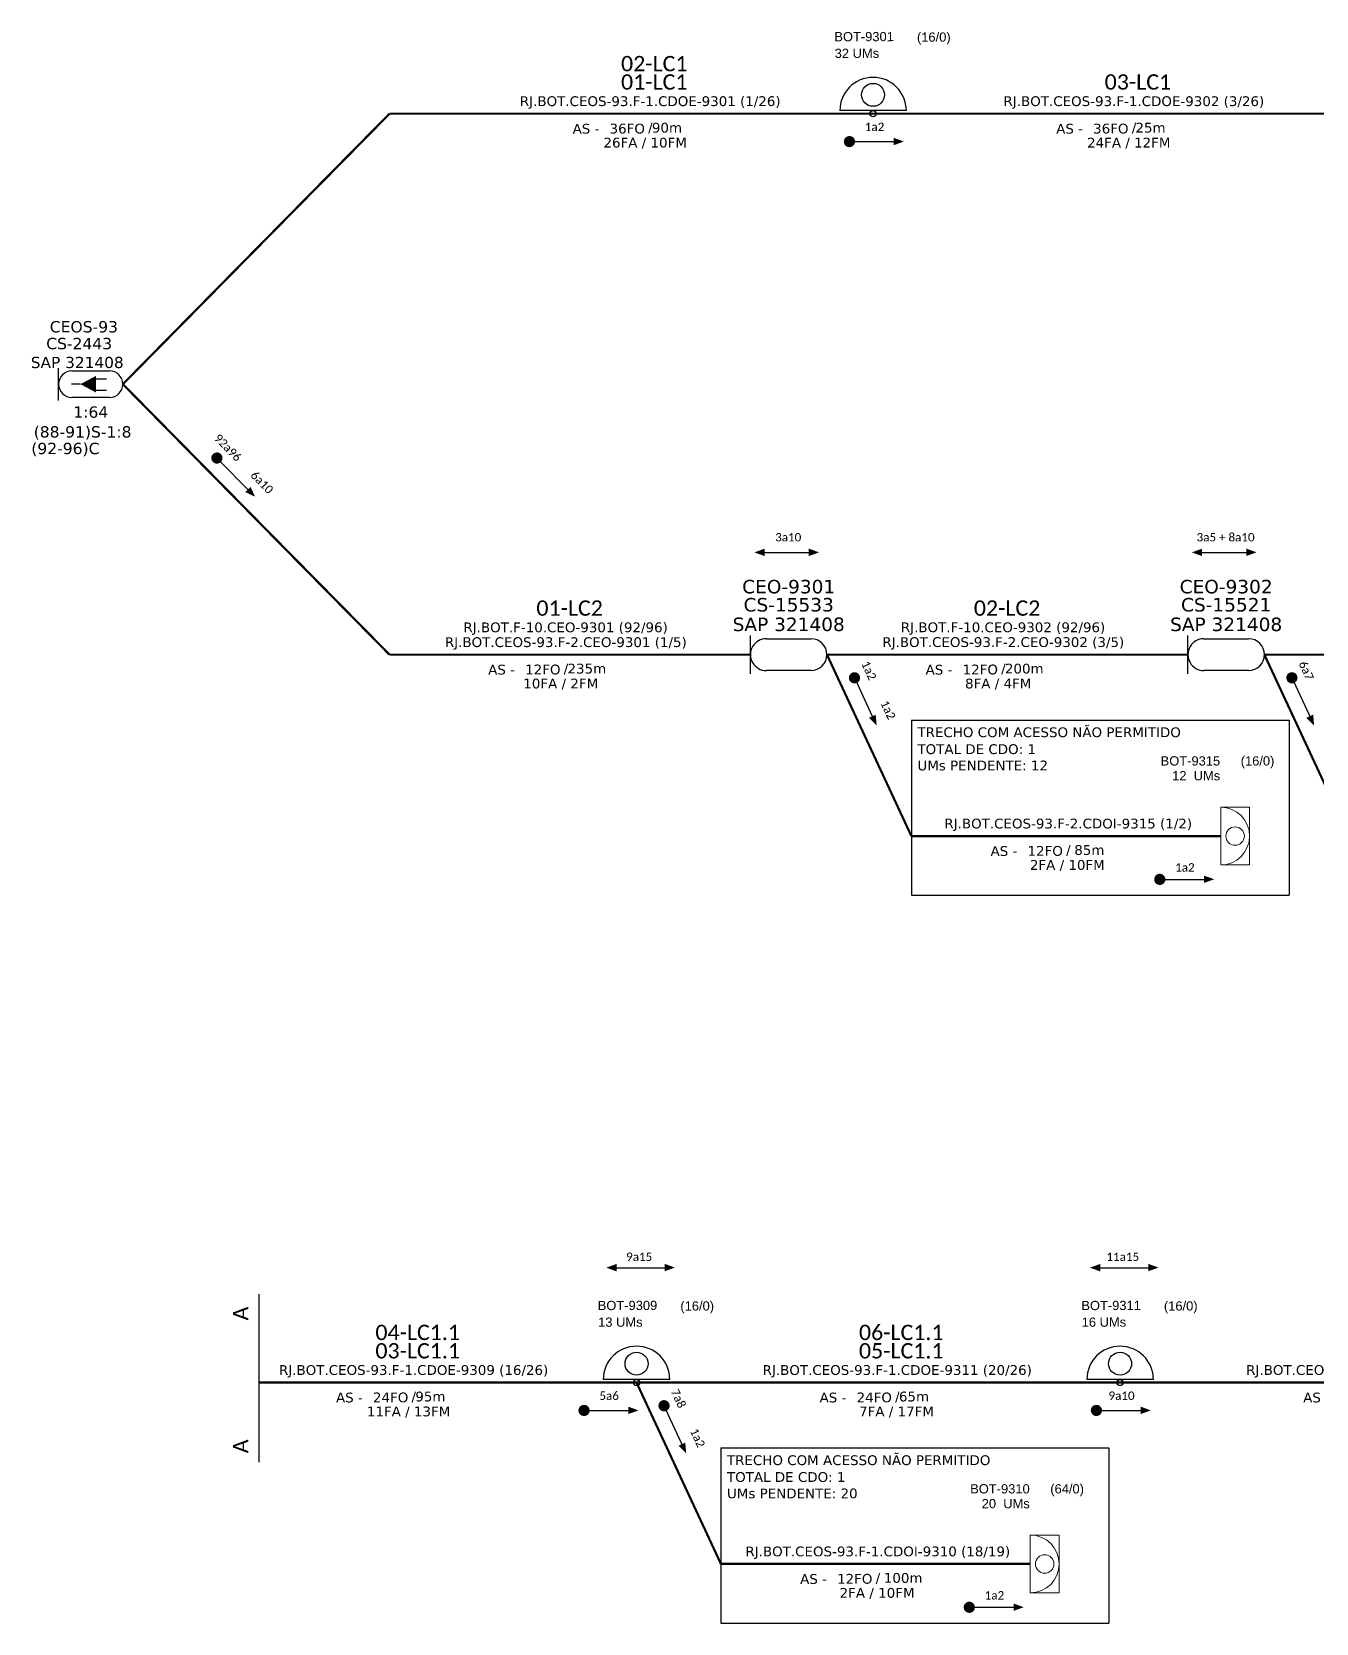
# Model space of a CAD drawing. Header units: millimetres. Extents: x 7019 to 7626, y -372 to 152.
# Drawn here: x 7018.8 to 7248.5, y -372.1 to -87.5 of the extents above; entities that cross this region are included whole.
import ezdxf
from ezdxf.enums import TextEntityAlignment as Align

# ---------------------------------------------------------------- set-up
doc = ezdxf.new("R2010")
doc.units = ezdxf.units.MM
for name, color, linetype, lineweight in [("20.0-LEGENDA DOS CDO'S", 1, 'Continuous', 0), ('20.1-CDO_INTERIOR', 1, 'Continuous', 0), ('20.2-CDO_POSTE', 1, 'Continuous', 5), ('40.1-ETIQUETAS', 1, 'Continuous', 20)]:
    doc.layers.add(name, color=color, linetype=linetype, lineweight=lineweight)
for name, color, linetype in [('20.4-CEOS', 1, 'Continuous'), ('CABO OPTICO EXISTENTE', 5, 'Continuous'), ('CAP a instalar', 1, 'Continuous'), ('CD de instalação futura', 8, 'Continuous'), ('label_cabos', 7, 'Continuous'), ('SETA', 7, 'Continuous')]:
    doc.layers.add(name, color=color, linetype=linetype)
doc.styles.add('ARIAL', font='arial.ttf')
doc.styles.add('siredit', font='verdana.ttf')
doc.linetypes.add('FENCELINE1', pattern='A,0.25,-0.1,[133,ltypeshp.shx,S=0.1,R=0,X=-0.1,Y=0],-0.1,1', length=1.45)

# ---------------------------------------------------------------- blocks, each defined once
blk = doc.blocks.new('ETIQUETA_RS5F')
at = {"layer": '40.1-ETIQUETAS', "color": 0, "style": 'siredit'}
blk.add_text('/', height=1.5, dxfattribs=at).set_placement((1.55, -1.95), align=Align.MIDDLE_RIGHT)
for tag, p in [('ETIQUETA_R_PRIMARIA', (1.18, 4.1)), ('ETIQUETA_R_SECUNDARIA', (1.18, 2.1)), ('F_ATIVAS/F_MORTAS', (1.11, -4.24))]:
    blk.add_attdef(tag, text='', height=1.5, dxfattribs=at).set_placement(p, align=Align.MIDDLE_CENTER)
for tag, p in [('TIPO_CABO', (-6.62, -2.12)), ('CAP_CABO', (0.37, -2.09))]:
    blk.add_attdef(tag, text='', height=1.5, dxfattribs=at).set_placement(p, align=Align.MIDDLE_RIGHT)
blk.add_attdef('METROS', text='', height=1.5, dxfattribs=at).set_placement((2.11, -1.95), align=Align.MIDDLE_LEFT)
for tag, p in [('FUSÃO_1', (0.82, -8.39)), ('FUSÃO_2', (0.82, -10.6)), ('FUSÃO_3', (0.82, -12.93)), ('FUSÃO_4', (0.82, -15.14)), ('FUSÃO_5', (0.82, -17.16))]:
    blk.add_attdef(tag, text='', height=1.5, dxfattribs=at).set_placement(p, align=Align.CENTER)
blk = doc.blocks.new('CDOE-TEXTO PADRÃO')
at = {"layer": "20.0-LEGENDA DOS CDO'S", "color": 0, "style": 'ARIAL'}
for tag, p in [('CDO_N', (0.49, 7.39)), ('CORDOALHA', (0.5, 4.33)), ('SAP', (0.51, 1.67)), ('SPLITER_1', (0.59, -0.91)), ('SPLITER_2', (0.6, -3.55)), ('(XX-XX_F)S', (0.54, -8.29)), ('(XX-XX_L)S', (0.55, -10.83)), ('UMS', (0.55, -13.15))]:
    blk.add_attdef(tag, p, '', height=1.7, rotation=0.118, dxfattribs=at)
blk.add_attdef('FIBRAS_UTILIZADAS', text='', height=1.7, rotation=0.118, dxfattribs=at).set_placement((19.77, 7.43), align=Align.CENTER)
blk = doc.blocks.new('CDOE POSTE_')
at = {"color": 1}
blk.add_line((12.92, -5.49), (-2.38, -5.49), dxfattribs=at)
for centre, radius in [((5.27, -1.86), 2.64), ((5.27, -6.2), 0.708)]:
    blk.add_circle(centre, radius, dxfattribs=at)
blk.add_arc((5.27, -5.49), 7.65, 0, 180, dxfattribs=at)
blk = doc.blocks.new('CDOI_INT')
at = {"layer": '20.1-CDO_INTERIOR', "color": 0, "lineweight": 18}
blk.add_lwpolyline([(4.25, -4.25), (4.25, 4.25), (0, 4.25), (0, -4.25)], close=True, dxfattribs=at)
blk.add_circle((2.12, 0), 1.36, dxfattribs=at)
blk.add_arc((0, 0), 4.25, 270, 90, dxfattribs=at)
at = {"layer": "20.0-LEGENDA DOS CDO'S", "color": 0, "style": 'ARIAL'}
for tag, p in [('CDO_N', (-0.08, 10.38)), ('SPLITER_1', (21.18, 10.38)), ('SURVEY', (-0.08, 8.2)), ('SPLITER_2', (21.19, 8.68)), ('SAP', (-0.08, 6.23)), ('1:XX', (5.94, -2.22)), ('UMS', (5.94, -4.24))]:
    blk.add_attdef(tag, p, '', height=1.36, dxfattribs=at)
blk.add_attdef('FIBRAS_UTILIZADAS', text='', height=1.36, dxfattribs=at).set_placement((15.34, 10.38), align=Align.CENTER)
blk = doc.blocks.new('CEO')
at = {"layer": 'CAP a instalar', "linetype": 'Continuous'}
for p, q in [((34376.45, 58706.74), (34376.45, 58714.31)), ((34379.59, 58713.67), (34388.39, 58713.67)), ((34388.39, 58707.39), (34379.59, 58707.39))]:
    blk.add_line(p, q, dxfattribs=at)
for centre, start_param, end_param in [((34379.59, 58710.53), 6.283185, 9.424778), ((34388.39, 58710.53), 3.141593, 6.283185)]:
    blk.add_ellipse(centre, major_axis=(0, 3.14), ratio=1, start_param=start_param, end_param=end_param, dxfattribs=at)
at = {"layer": '20.4-CEOS', "color": 7, "style": 'siredit'}
for tag, p in [('CEO-2701', (34383.99, 58725.26)), ('CSPROJ.', (34383.99, 58721.69)), ('SAP321406', (34383.99, 58717.83))]:
    blk.add_attdef(tag, text='', height=2.66, rotation=0.0129, dxfattribs=at).set_placement(p, align=Align.TOP_CENTER)
blk = doc.blocks.new('CEOS_UN_SC')
at = {"layer": '20.4-CEOS', "color": 0}
for p, q in [((-9.11, 2.39), (-2.39, 2.39)), ((-2.39, -2.39), (-9.11, -2.39))]:
    blk.add_line(p, q, dxfattribs=at)
for points in [[(-11.5, -2.89), (-11.5, 2.89)], [(-7.6, 0), (-9.22, 0)], [(-4.96, 0.95), (-2.92, 0.95)], [(-4.96, -1.04), (-2.92, -1.04)]]:
    blk.add_lwpolyline(points, dxfattribs=at)
blk.add_lwpolyline([(-7.6, 0, 0, 2.95, 0), (-4.83, 0, 2.95, 2.95, 0)], format="xyseb", dxfattribs=at)
for centre, start, end in [((-9.11, 0), 90, 270), ((-2.39, 0), 270, 90)]:
    blk.add_arc(centre, 2.39, start, end, dxfattribs=at)
at = {"layer": '20.4-CEOS', "color": 7, "style": 'siredit'}
for tag, height, p in [('NOME?', 2.03, (-5.75, 10.27)), ('LOCAL?', 2.03, (-5.75, 7.27)), ('TIPO?', 2, (-8.17, 3.89))]:
    blk.add_attdef(tag, text='', height=height, dxfattribs=at).set_placement(p, align=Align.MIDDLE_CENTER)
for tag, p in [('RACIO_SPLITAGEM', (-5.75, -3.97)), ('FIBRAS_RESERVA', (-5.75, -7.51))]:
    blk.add_attdef(tag, text='', height=2.03, dxfattribs=at).set_placement(p, align=Align.TOP_CENTER)

msp = doc.modelspace()

# ---------------------------------------------------------------- linework, layer by layer
for points, const_width in [([(7164.54, -107.16, 1), (7165.54, -107.16, 1)], 1), ([(7051.53, -163.39, 1), (7052.23, -164.1, 1)], 0.999), ([(7165.73, -202.59, 1), (7166.15, -203.5, 1)], 1), ([(7243.99, -202.59, 1), (7244.41, -203.5, 1)], 1), ([(7220.06, -239.09, 1), (7221.06, -239.09, 1)], 1), ([(7131.66, -332.76, 1), (7132.08, -333.67, 1)], 1), ([(7117.06, -334.06, 1), (7118.06, -334.06, 1)], 1), ([(7208.72, -334.06, 1), (7209.72, -334.06, 1)], 1), ([(7185.98, -369.26, 1), (7186.98, -369.26, 1)], 1)]:
    msp.add_lwpolyline(points, format="xyb", close=True, dxfattribs=dict(const_width=const_width))
at = {"color": 3}
for points in [[(7176.12, -210.6), (7243.72, -210.6), (7243.72, -241.93)], [(7176.12, -210.6), (7176.12, -241.93)], [(7176.12, -241.93), (7243.72, -241.93)], [(7142.05, -340.77), (7211.46, -340.77), (7211.46, -372.1)], [(7142.05, -340.77), (7142.05, -372.1)], [(7142.05, -372.1), (7211.46, -372.1)]]:
    msp.add_lwpolyline(points, dxfattribs=at)
at = {"color": 7}
msp.add_lwpolyline([(7059.4, -313.24), (7059.4, -343.29)], dxfattribs=at)
at = {"layer": 'CAP a instalar', "linetype": 'FENCELINE1', "ltscale": 6, "const_width": 0.4}
for points in [[(7035.06, -150.54), (7082.76, -102.17)], [(7082.76, -102.17), (7169.27, -102.17)], [(7169.27, -102.17), (7255.79, -102.17)], [(7082.76, -198.91), (7035.06, -150.54)], [(7082.76, -198.91), (7147.33, -198.91)], [(7161.02, -198.9), (7225.59, -198.91)], [(7239.27, -198.9), (7254.38, -231.35)], [(7239.27, -198.9), (7303.84, -198.9)], [(7059.4, -329.07), (7126.95, -329.07)], [(7126.95, -329.07), (7213.46, -329.07)], [(7213.46, -329.07), (7299.98, -329.07)]]:
    msp.add_lwpolyline(points, dxfattribs=at)
at = {"layer": 'CAP a instalar', "color": 8, "linetype": 'FENCELINE1', "ltscale": 6, "const_width": 0.4}
for points in [[(7161.02, -198.9), (7176.12, -231.35)], [(7176.12, -231.35), (7231.46, -231.35)], [(7126.95, -329.07), (7142.05, -361.51)], [(7142.05, -361.51), (7197.39, -361.51)]]:
    msp.add_lwpolyline(points, dxfattribs=at)
at = {"layer": 'SETA'}
for points in [[(7165.04, -107.16), (7173.63, -107.16)], [(7051.88, -163.75), (7057.9, -169.87)], [(7149.88, -180.62), (7158.46, -180.62)], [(7228.13, -180.62), (7236.72, -180.62)], [(7165.8, -202.75), (7169.42, -210.55)], [(7244.06, -202.75), (7247.68, -210.55)], [(7220.56, -239.09), (7229.15, -239.09)], [(7123.38, -308.53), (7131.98, -308.53)], [(7209.9, -308.53), (7218.5, -308.53)], [(7131.73, -332.92), (7135.35, -340.72)], [(7117.56, -334.06), (7126.15, -334.06)], [(7209.22, -334.06), (7217.82, -334.06)], [(7186.48, -369.26), (7195.08, -369.26)]]:
    msp.add_lwpolyline(points, dxfattribs=at)
for points in [[(7172.94, -106.48), (7174.77, -107.15), (7172.94, -107.81)], [(7057.9, -168.9), (7058.71, -170.67), (7056.95, -169.83)], [(7149.88, -181.28), (7148.04, -180.62), (7149.88, -179.95)], [(7157.77, -179.94), (7159.6, -180.61), (7157.77, -181.27)], [(7228.13, -181.28), (7226.3, -180.62), (7228.13, -179.95)], [(7236.03, -179.94), (7237.86, -180.6), (7236.03, -181.27)], [(7169.74, -209.64), (7169.91, -211.59), (7168.53, -210.2)], [(7248, -209.64), (7248.17, -211.58), (7246.79, -210.2)], [(7228.46, -238.41), (7230.29, -239.07), (7228.46, -239.74)], [(7123.38, -309.2), (7121.55, -308.53), (7123.38, -307.86)], [(7131.98, -307.84), (7133.81, -308.51), (7131.98, -309.17)], [(7209.9, -309.2), (7208.07, -308.53), (7209.9, -307.86)], [(7218.5, -307.84), (7220.33, -308.51), (7218.5, -309.17)], [(7125.46, -333.38), (7127.29, -334.05), (7125.46, -334.71)], [(7217.13, -333.38), (7218.96, -334.05), (7217.13, -334.71)], [(7135.67, -339.81), (7135.84, -341.75), (7134.46, -340.37)], [(7194.39, -368.58), (7196.22, -369.24), (7194.39, -369.91)]]:
    msp.add_solid(points, dxfattribs=at)

# ---------------------------------------------------------------- block references
at = {"layer": '20.2-CDO_POSTE'}
ref = msp.add_blockref('CDOE-TEXTO PADRÃO', (7169.43, -100.29), dxfattribs=dict(at, xscale=0.972000002861023, yscale=0.972000002861023, zscale=0.972000002861023))
ref.add_attrib('CDO_N', 'BOT-9301', (7162.34, -89.22), dxfattribs={"layer": "20.0-LEGENDA DOS CDO'S", "color": 0, "height": 1.652, "rotation": 0.118, "style": 'ARIAL'})
ref.add_attrib('CORDOALHA', '32 UMs', (7162.4, -92.2), dxfattribs={"layer": "20.0-LEGENDA DOS CDO'S", "color": 0, "height": 1.652, "rotation": 0.118, "style": 'ARIAL'})
ref.add_attrib('FIBRAS_UTILIZADAS', '       (16/0)', dxfattribs={"layer": "20.0-LEGENDA DOS CDO'S", "color": 0, "height": 1.6523, "rotation": 0.118, "style": 'ARIAL'}).set_placement((7177.89, -89.3), align=Align.CENTER)
ref = msp.add_blockref('CDOE-TEXTO PADRÃO', (7127.11, -327.19), dxfattribs=dict(at, xscale=0.972000002861023, yscale=0.972000002861023, zscale=0.972000002861023))
ref.add_attrib('CDO_N', 'BOT-9309', (7120.01, -316.12), dxfattribs={"layer": "20.0-LEGENDA DOS CDO'S", "color": 0, "height": 1.652, "rotation": 0.118, "style": 'ARIAL'})
ref.add_attrib('CORDOALHA', '13 UMs', (7120.08, -319.1), dxfattribs={"layer": "20.0-LEGENDA DOS CDO'S", "color": 0, "height": 1.652, "rotation": 0.118, "style": 'ARIAL'})
ref.add_attrib('FIBRAS_UTILIZADAS', '       (16/0)', dxfattribs={"layer": "20.0-LEGENDA DOS CDO'S", "color": 0, "height": 1.6523, "rotation": 0.118, "style": 'ARIAL'}).set_placement((7135.56, -316.2), align=Align.CENTER)
ref = msp.add_blockref('CDOE-TEXTO PADRÃO', (7213.62, -327.19), dxfattribs=dict(at, xscale=0.972000002861023, yscale=0.972000002861023, zscale=0.972000002861023))
ref.add_attrib('CDO_N', 'BOT-9311', (7206.53, -316.12), dxfattribs={"layer": "20.0-LEGENDA DOS CDO'S", "color": 0, "height": 1.652, "rotation": 0.118, "style": 'ARIAL'})
ref.add_attrib('CORDOALHA', '16 UMs', (7206.59, -319.1), dxfattribs={"layer": "20.0-LEGENDA DOS CDO'S", "color": 0, "height": 1.652, "rotation": 0.118, "style": 'ARIAL'})
ref.add_attrib('FIBRAS_UTILIZADAS', '       (16/0)', dxfattribs={"layer": "20.0-LEGENDA DOS CDO'S", "color": 0, "height": 1.6523, "rotation": 0.118, "style": 'ARIAL'}).set_placement((7222.07, -316.2), align=Align.CENTER)
at = {"layer": '20.4-CEOS'}
ref = msp.add_blockref('CEOS_UN_SC', (7035.06, -150.54), dxfattribs=at)
ref.add_attrib('NOME?', 'CEOS-93', dxfattribs={"color": 7, "height": 2.028, "style": 'siredit'}).set_placement((7028.08, -140.27), align=Align.MIDDLE_CENTER)
ref.add_attrib('LOCAL?', 'CS-2443', dxfattribs={"color": 7, "height": 2.028, "style": 'siredit'}).set_placement((7027.24, -143.27), align=Align.MIDDLE_CENTER)
ref.add_attrib('TIPO?', 'SAP 321408', dxfattribs={"color": 7, "height": 2, "style": 'siredit'}).set_placement((7026.89, -146.65), align=Align.MIDDLE_CENTER)
ref.add_attrib('RACIO_SPLITAGEM', '1:64', dxfattribs={"color": 7, "height": 2.028, "style": 'siredit'}).set_placement((7029.31, -154.51), align=Align.TOP_CENTER)
ref.add_attrib('FIBRAS_RESERVA', '(88-91)S-1:8', dxfattribs={"color": 7, "height": 2.0275, "style": 'siredit'}).set_placement((7027.85, -158.05), align=Align.TOP_CENTER)
at = {"layer": 'CAP a instalar', "linetype": 'FENCELINE1', "ltscale": 7}
ref = msp.add_blockref('ETIQUETA_RS5F', (7128.02, -102.39), dxfattribs=dict(at, xscale=1.166399984999771, yscale=1.166399984999771, zscale=1.166399984999771))
ref.add_attrib('ETIQUETA_R_SECUNDARIA', 'RJ.BOT.CEOS-93.F-1.CDOE-9301 (1/26)', dxfattribs={"layer": '40.1-ETIQUETAS', "color": 0, "height": 1.7496, "style": 'siredit'}).set_placement((7129.4, -99.93), align=Align.MIDDLE_CENTER)
ref.add_attrib('TIPO_CABO', 'AS -', dxfattribs={"layer": '40.1-ETIQUETAS', "color": 0, "height": 1.75, "style": 'siredit'}).set_placement((7120.31, -104.86), align=Align.MIDDLE_RIGHT)
ref.add_attrib('CAP_CABO', '36FO', dxfattribs={"layer": '40.1-ETIQUETAS', "color": 0, "height": 1.75, "style": 'siredit'}).set_placement((7128.45, -104.83), align=Align.MIDDLE_RIGHT)
ref.add_attrib('METROS', '90m', dxfattribs={"layer": '40.1-ETIQUETAS', "color": 0, "height": 1.75, "style": 'siredit'}).set_placement((7129.7, -104.67), align=Align.MIDDLE_LEFT)
ref.add_attrib('F_ATIVAS/F_MORTAS', '26FA / 10FM', dxfattribs={"layer": '40.1-ETIQUETAS', "color": 0, "height": 1.7496, "style": 'siredit'}).set_placement((7128.49, -107.34), align=Align.MIDDLE_CENTER)
ref = msp.add_blockref('ETIQUETA_RS5F', (7214.54, -102.39), dxfattribs=dict(at, xscale=1.166399984999771, yscale=1.166399984999771, zscale=1.166399984999771))
ref.add_attrib('ETIQUETA_R_SECUNDARIA', 'RJ.BOT.CEOS-93.F-1.CDOE-9302 (3/26)', dxfattribs={"layer": '40.1-ETIQUETAS', "color": 0, "height": 1.7496, "style": 'siredit'}).set_placement((7215.92, -99.93), align=Align.MIDDLE_CENTER)
ref.add_attrib('TIPO_CABO', 'AS -', dxfattribs={"layer": '40.1-ETIQUETAS', "color": 0, "height": 1.75, "style": 'siredit'}).set_placement((7206.82, -104.86), align=Align.MIDDLE_RIGHT)
ref.add_attrib('CAP_CABO', '36FO', dxfattribs={"layer": '40.1-ETIQUETAS', "color": 0, "height": 1.75, "style": 'siredit'}).set_placement((7214.96, -104.83), align=Align.MIDDLE_RIGHT)
ref.add_attrib('METROS', '25m', dxfattribs={"layer": '40.1-ETIQUETAS', "color": 0, "height": 1.75, "style": 'siredit'}).set_placement((7216.21, -104.67), align=Align.MIDDLE_LEFT)
ref.add_attrib('F_ATIVAS/F_MORTAS', '24FA / 12FM', dxfattribs={"layer": '40.1-ETIQUETAS', "color": 0, "height": 1.7496, "style": 'siredit'}).set_placement((7215.01, -107.34), align=Align.MIDDLE_CENTER)
at = {"layer": 'CAP a instalar', "color": 1, "linetype": 'FENCELINE1', "xscale": 0.9077475237572799, "yscale": 0.9077475237572799, "zscale": 0.9077475237572799}
for p, values in [((-24057.81, -53493.24), {'SAP321406': 'SAP 321408', 'CSPROJ.': 'CS-15533', 'CEO-2701': 'CEO-9301'}), ((-23979.55, -53493.24), {'SAP321406': 'SAP 321408', 'CSPROJ.': 'CS-15521', 'CEO-2701': 'CEO-9302'})]:
    msp.add_blockref('CEO', p, dxfattribs=at).add_auto_attribs(values)
at = {"layer": 'CAP a instalar', "linetype": 'FENCELINE1', "ltscale": 7}
ref = msp.add_blockref('ETIQUETA_RS5F', (7112.92, -199.12), dxfattribs=dict(at, xscale=1.166399984999771, yscale=1.166399984999771, zscale=1.166399984999771))
ref.add_attrib('ETIQUETA_R_PRIMARIA', 'RJ.BOT.F-10.CEO-9301 (92/96)', dxfattribs={"layer": '40.1-ETIQUETAS', "color": 0, "height": 1.7496, "style": 'siredit'}).set_placement((7114.26, -194.02), align=Align.MIDDLE_CENTER)
ref.add_attrib('ETIQUETA_R_SECUNDARIA', 'RJ.BOT.CEOS-93.F-2.CEO-9301 (1/5)', dxfattribs={"layer": '40.1-ETIQUETAS', "color": 0, "height": 1.7496, "style": 'siredit'}).set_placement((7114.3, -196.67), align=Align.MIDDLE_CENTER)
ref.add_attrib('TIPO_CABO', 'AS -', dxfattribs={"layer": '40.1-ETIQUETAS', "color": 0, "height": 1.75, "style": 'siredit'}).set_placement((7105.2, -201.59), align=Align.MIDDLE_RIGHT)
ref.add_attrib('CAP_CABO', '12FO', dxfattribs={"layer": '40.1-ETIQUETAS', "color": 0, "height": 1.75, "style": 'siredit'}).set_placement((7113.35, -201.56), align=Align.MIDDLE_RIGHT)
ref.add_attrib('METROS', '235m', dxfattribs={"layer": '40.1-ETIQUETAS', "color": 0, "height": 1.75, "style": 'siredit'}).set_placement((7114.6, -201.4), align=Align.MIDDLE_LEFT)
ref.add_attrib('F_ATIVAS/F_MORTAS', '10FA / 2FM', dxfattribs={"layer": '40.1-ETIQUETAS', "color": 0, "height": 1.75, "style": 'siredit'}).set_placement((7113.39, -204.07), align=Align.MIDDLE_CENTER)
ref = msp.add_blockref('ETIQUETA_RS5F', (7191.18, -199.12), dxfattribs=dict(at, xscale=1.166399984999771, yscale=1.166399984999771, zscale=1.166399984999771))
ref.add_attrib('ETIQUETA_R_PRIMARIA', 'RJ.BOT.F-10.CEO-9302 (92/96)', dxfattribs={"layer": '40.1-ETIQUETAS', "color": 0, "height": 1.7496, "style": 'siredit'}).set_placement((7192.52, -194.01), align=Align.MIDDLE_CENTER)
ref.add_attrib('ETIQUETA_R_SECUNDARIA', 'RJ.BOT.CEOS-93.F-2.CEO-9302 (3/5)', dxfattribs={"layer": '40.1-ETIQUETAS', "color": 0, "height": 1.7496, "style": 'siredit'}).set_placement((7192.56, -196.66), align=Align.MIDDLE_CENTER)
ref.add_attrib('TIPO_CABO', 'AS -', dxfattribs={"layer": '40.1-ETIQUETAS', "color": 0, "height": 1.75, "style": 'siredit'}).set_placement((7183.46, -201.59), align=Align.MIDDLE_RIGHT)
ref.add_attrib('CAP_CABO', '12FO', dxfattribs={"layer": '40.1-ETIQUETAS', "color": 0, "height": 1.75, "style": 'siredit'}).set_placement((7191.61, -201.56), align=Align.MIDDLE_RIGHT)
ref.add_attrib('METROS', '200m', dxfattribs={"layer": '40.1-ETIQUETAS', "color": 0, "height": 1.75, "style": 'siredit'}).set_placement((7192.85, -201.4), align=Align.MIDDLE_LEFT)
ref.add_attrib('F_ATIVAS/F_MORTAS', '8FA / 4FM', dxfattribs={"layer": '40.1-ETIQUETAS', "color": 0, "height": 1.75, "style": 'siredit'}).set_placement((7191.65, -204.07), align=Align.MIDDLE_CENTER)
at = {"layer": 'CAP a instalar', "color": 8, "linetype": 'FENCELINE1', "ltscale": 7}
ref = msp.add_blockref('ETIQUETA_RS5F', (7202.8, -231.56), dxfattribs=dict(at, xscale=1.166399984998861, yscale=1.166399984998861, zscale=1.166399984998861))
ref.add_attrib('ETIQUETA_R_SECUNDARIA', 'RJ.BOT.CEOS-93.F-2.CDOI-9315 (1/2)', dxfattribs={"layer": 'CABO OPTICO EXISTENTE', "color": 0, "height": 1.7496, "style": 'siredit'}).set_placement((7204.18, -229.11), align=Align.MIDDLE_CENTER)
ref.add_attrib('TIPO_CABO', 'AS -', dxfattribs={"layer": '40.1-ETIQUETAS', "color": 0, "height": 1.75, "style": 'siredit'}).set_placement((7195.08, -234.03), align=Align.MIDDLE_RIGHT)
ref.add_attrib('CAP_CABO', '12FO', dxfattribs={"layer": '40.1-ETIQUETAS', "color": 0, "height": 1.75, "style": 'siredit'}).set_placement((7203.22, -234), align=Align.MIDDLE_RIGHT)
ref.add_attrib('METROS', '85m', dxfattribs={"layer": '40.1-ETIQUETAS', "color": 0, "height": 1.75, "style": 'siredit'}).set_placement((7205.26, -233.84), align=Align.MIDDLE_LEFT)
ref.add_attrib('F_ATIVAS/F_MORTAS', '2FA / 10FM', dxfattribs={"layer": '40.1-ETIQUETAS', "color": 0, "height": 1.75, "style": 'siredit'}).set_placement((7204.02, -236.51), align=Align.MIDDLE_CENTER)
at = {"layer": 'CAP a instalar', "linetype": 'FENCELINE1', "ltscale": 7}
ref = msp.add_blockref('ETIQUETA_RS5F', (7085.69, -329.29), dxfattribs=dict(at, xscale=1.166399984999771, yscale=1.166399984999771, zscale=1.166399984999771))
ref.add_attrib('ETIQUETA_R_SECUNDARIA', 'RJ.BOT.CEOS-93.F-1.CDOE-9309 (16/26)', dxfattribs={"layer": '40.1-ETIQUETAS', "color": 0, "height": 1.7496, "style": 'siredit'}).set_placement((7087.07, -326.83), align=Align.MIDDLE_CENTER)
ref.add_attrib('TIPO_CABO', 'AS -', dxfattribs={"layer": '40.1-ETIQUETAS', "color": 0, "height": 1.75, "style": 'siredit'}).set_placement((7077.98, -331.75), align=Align.MIDDLE_RIGHT)
ref.add_attrib('CAP_CABO', '24FO', dxfattribs={"layer": '40.1-ETIQUETAS', "color": 0, "height": 1.75, "style": 'siredit'}).set_placement((7086.12, -331.73), align=Align.MIDDLE_RIGHT)
ref.add_attrib('METROS', '95m', dxfattribs={"layer": '40.1-ETIQUETAS', "color": 0, "height": 1.75, "style": 'siredit'}).set_placement((7087.37, -331.57), align=Align.MIDDLE_LEFT)
ref.add_attrib('F_ATIVAS/F_MORTAS', '11FA / 13FM', dxfattribs={"layer": '40.1-ETIQUETAS', "color": 0, "height": 1.7496, "style": 'siredit'}).set_placement((7086.17, -334.24), align=Align.MIDDLE_CENTER)
ref = msp.add_blockref('ETIQUETA_RS5F', (7172.21, -329.29), dxfattribs=dict(at, xscale=1.166399984999771, yscale=1.166399984999771, zscale=1.166399984999771))
ref.add_attrib('ETIQUETA_R_SECUNDARIA', 'RJ.BOT.CEOS-93.F-1.CDOE-9311 (20/26)', dxfattribs={"layer": '40.1-ETIQUETAS', "color": 0, "height": 1.7496, "style": 'siredit'}).set_placement((7173.59, -326.83), align=Align.MIDDLE_CENTER)
ref.add_attrib('TIPO_CABO', 'AS -', dxfattribs={"layer": '40.1-ETIQUETAS', "color": 0, "height": 1.75, "style": 'siredit'}).set_placement((7164.49, -331.75), align=Align.MIDDLE_RIGHT)
ref.add_attrib('CAP_CABO', '24FO', dxfattribs={"layer": '40.1-ETIQUETAS', "color": 0, "height": 1.75, "style": 'siredit'}).set_placement((7172.64, -331.73), align=Align.MIDDLE_RIGHT)
ref.add_attrib('METROS', '65m', dxfattribs={"layer": '40.1-ETIQUETAS', "color": 0, "height": 1.75, "style": 'siredit'}).set_placement((7173.89, -331.57), align=Align.MIDDLE_LEFT)
ref.add_attrib('F_ATIVAS/F_MORTAS', '7FA / 17FM', dxfattribs={"layer": '40.1-ETIQUETAS', "color": 0, "height": 1.75, "style": 'siredit'}).set_placement((7173.46, -334.24), align=Align.MIDDLE_CENTER)
ref = msp.add_blockref('ETIQUETA_RS5F', (7258.72, -329.29), dxfattribs=dict(at, xscale=1.166399984999771, yscale=1.166399984999771, zscale=1.166399984999771))
ref.add_attrib('ETIQUETA_R_SECUNDARIA', 'RJ.BOT.CEOS-93.F-1.CDOE-9312 (22/26)', dxfattribs={"layer": '40.1-ETIQUETAS', "color": 0, "height": 1.7496, "style": 'siredit'}).set_placement((7260.1, -326.83), align=Align.MIDDLE_CENTER)
ref.add_attrib('TIPO_CABO', 'AS -', dxfattribs={"layer": '40.1-ETIQUETAS', "color": 0, "height": 1.75, "style": 'siredit'}).set_placement((7251.01, -331.75), align=Align.MIDDLE_RIGHT)
ref.add_attrib('CAP_CABO', '24FO', dxfattribs={"layer": '40.1-ETIQUETAS', "color": 0, "height": 1.75, "style": 'siredit'}).set_placement((7259.15, -331.73), align=Align.MIDDLE_RIGHT)
ref.add_attrib('METROS', '90m', dxfattribs={"layer": '40.1-ETIQUETAS', "color": 0, "height": 1.75, "style": 'siredit'}).set_placement((7260.4, -331.57), align=Align.MIDDLE_LEFT)
ref.add_attrib('F_ATIVAS/F_MORTAS', '5FA / 19FM', dxfattribs={"layer": '40.1-ETIQUETAS', "color": 0, "height": 1.75, "style": 'siredit'}).set_placement((7259.94, -334.24), align=Align.MIDDLE_CENTER)
at = {"layer": 'CAP a instalar', "color": 8, "linetype": 'FENCELINE1', "ltscale": 7}
ref = msp.add_blockref('ETIQUETA_RS5F', (7168.73, -361.73), dxfattribs=dict(at, xscale=1.166399984998861, yscale=1.166399984998861, zscale=1.166399984998861))
ref.add_attrib('ETIQUETA_R_SECUNDARIA', 'RJ.BOT.CEOS-93.F-1.CDOI-9310 (18/19)', dxfattribs={"layer": 'CABO OPTICO EXISTENTE', "color": 0, "height": 1.7496, "style": 'siredit'}).set_placement((7170.11, -359.27), align=Align.MIDDLE_CENTER)
ref.add_attrib('TIPO_CABO', 'AS -', dxfattribs={"layer": '40.1-ETIQUETAS', "color": 0, "height": 1.75, "style": 'siredit'}).set_placement((7161.01, -364.2), align=Align.MIDDLE_RIGHT)
ref.add_attrib('CAP_CABO', '12FO', dxfattribs={"layer": '40.1-ETIQUETAS', "color": 0, "height": 1.75, "style": 'siredit'}).set_placement((7169.15, -364.17), align=Align.MIDDLE_RIGHT)
ref.add_attrib('METROS', '100m', dxfattribs={"layer": '40.1-ETIQUETAS', "color": 0, "height": 1.75, "style": 'siredit'}).set_placement((7171.19, -364.01), align=Align.MIDDLE_LEFT)
ref.add_attrib('F_ATIVAS/F_MORTAS', '2FA / 10FM', dxfattribs={"layer": '40.1-ETIQUETAS', "color": 0, "height": 1.75, "style": 'siredit'}).set_placement((7169.98, -366.68), align=Align.MIDDLE_CENTER)
at = {"layer": 'CD de instalação futura', "color": 8, "ltscale": 11}
ref = msp.add_blockref('CDOI_INT', (7231.46, -231.35), dxfattribs=dict(at, xscale=1.21541625498503, yscale=1.21541625498503, zscale=1.21541625498503))
ref.add_attrib('CDO_N', 'BOT-9315', dxfattribs={"layer": "20.0-LEGENDA DOS CDO'S", "color": 0, "height": 1.653, "style": 'ARIAL'}).set_placement((7231.36, -218.73), align=Align.RIGHT)
ref.add_attrib('FIBRAS_UTILIZADAS', '    (16/0)', dxfattribs={"layer": "20.0-LEGENDA DOS CDO'S", "color": 0, "height": 1.65, "style": 'ARIAL'}).set_placement((7236.77, -218.73), align=Align.CENTER)
ref.add_attrib('SURVEY', '12  UMs', dxfattribs={"layer": "20.0-LEGENDA DOS CDO'S", "color": 0, "height": 1.653, "style": 'ARIAL'}).set_placement((7231.37, -221.38), align=Align.RIGHT)
ref = msp.add_blockref('CDOI_INT', (7197.39, -361.51), dxfattribs=dict(at, xscale=1.21541625498503, yscale=1.21541625498503, zscale=1.21541625498503))
ref.add_attrib('CDO_N', 'BOT-9310', dxfattribs={"layer": "20.0-LEGENDA DOS CDO'S", "color": 0, "height": 1.653, "style": 'ARIAL'}).set_placement((7197.29, -348.9), align=Align.RIGHT)
ref.add_attrib('FIBRAS_UTILIZADAS', '    (64/0)', dxfattribs={"layer": "20.0-LEGENDA DOS CDO'S", "color": 0, "height": 1.65, "style": 'ARIAL'}).set_placement((7202.7, -348.9), align=Align.CENTER)
ref.add_attrib('SURVEY', '20  UMs', dxfattribs={"layer": "20.0-LEGENDA DOS CDO'S", "color": 0, "height": 1.653, "style": 'ARIAL'}).set_placement((7197.3, -351.55), align=Align.RIGHT)
at = {"layer": 'label_cabos', "xscale": 0.7775999903678894, "yscale": 0.7775999903678894, "zscale": 0.7775999903678894}
for p in [(7165.17, -97.35), (7122.85, -324.25), (7209.36, -324.25)]:
    msp.add_blockref('CDOE POSTE_', p, dxfattribs=at)

# ---------------------------------------------------------------- texts
at = {"color": 3, "style": 'siredit'}
for s, p in [('TRECHO COM ACESSO NÃO PERMITIDO', (7177.2, -213.66)), ('TOTAL DE CDO: 1', (7177.2, -216.68)), ('UMs PENDENTE: 12', (7177.2, -219.6)), ('TRECHO COM ACESSO NÃO PERMITIDO', (7143.13, -343.83)), ('TOTAL DE CDO: 1', (7143.13, -346.84)), ('UMs PENDENTE: 20', (7143.13, -349.77))]:
    msp.add_text(s, height=1.7496, dxfattribs=at).set_placement(p)
at = {"attachment_point": 5}
for s, insert, char_height, width in [('\\C3;\\fCalibri|b0|i0|c0|p34;02-LC1', (7130.12, -93.23), 2.7432, 40.9104), ('\\C3;\\fCalibri|b0|i0|c0|p34;01-LC1', (7130.12, -96.51), 2.7432, 40.9104), ('\\C3;\\fCalibri|b0|i0|c0|p34;03-LC1', (7216.64, -96.51), 2.7432, 40.9104), ('\\C7;\\fCalibri|b0|i0|c0|p34;1a2', (7169.53, -104.53), 1.5, 25.3588), ('\\C7;\\fCalibri|b0|i0|c0|p34;3a10', (7154.08, -177.91), 1.4978, 25.3213), ('\\C7;\\fCalibri|b0|i0|c0|p34;3a5 + 8a10', (7232.33, -177.91), 1.4978, 25.3213), ('\\C3;\\fCalibri|b0|i0|c0|p34;01-LC2', (7114.98, -190.59), 2.7432, 40.9104), ('\\C3;\\fCalibri|b0|i0|c0|p34;02-LC2', (7193.24, -190.59), 2.7432, 40.9104), ('\\fCalibri|b0|i0|c0|p34;1a2', (7225.05, -236.96), 1.5, 25.3588), ('\\C7;\\fCalibri|b0|i0|c0|p34;9a15', (7127.42, -306.58), 1.5, 25.3588), ('\\C7;\\fCalibri|b0|i0|c0|p34;11a15', (7213.94, -306.58), 1.5, 25.3588), ('\\C3;\\fCalibri|b0|i0|c0|p34;04-LC1.1', (7087.8, -320.12), 2.7432, 40.9104), ('\\C3;\\fCalibri|b0|i0|c0|p34;06-LC1.1', (7174.31, -320.12), 2.7432, 40.9104), ('\\C3;\\fCalibri|b0|i0|c0|p34;03-LC1.1', (7087.8, -323.41), 2.7432, 40.9104), ('\\C3;\\fCalibri|b0|i0|c0|p34;05-LC1.1', (7174.31, -323.41), 2.7432, 40.9104), ('\\C7;\\fCalibri|b0|i0|c0|p34;5a6', (7122.05, -331.43), 1.5, 25.3588), ('\\C7;\\fCalibri|b0|i0|c0|p34;9a10', (7213.72, -331.43), 1.5, 25.3588), ('\\fCalibri|b0|i0|c0|p34;1a2', (7190.98, -367.13), 1.5, 25.3588)]:
    msp.add_mtext(s, dxfattribs=dict(at, insert=insert, char_height=char_height, width=width))
for s, insert, char_height, width, rotation in [('\\C7;\\fCalibri|b0|i0|c0|p34;92a96', (7053.84, -161.89), 1.4978, 25.3213, 314.523), ('\\C7;\\fCalibri|b0|i0|c0|p34;6a10', (7059.95, -168.1), 1.4978, 25.3213, 314.523), ('\\C7;\\fCalibri|b0|i0|c0|p34;1a2', (7168.52, -201.75), 1.5, 25.3588, 294.8598), ('\\C7;\\fCalibri|b0|i0|c0|p34;6a7', (7246.77, -201.75), 1.5, 25.3588, 294.8598), ('\\C7;\\fCalibri|b0|i0|c0|p34;1a2', (7171.94, -208.8), 1.5, 25.3588, 294.8598), ('\\C7;\\fCalibri|b0|i0|c0|p34;7a8', (7134.45, -331.92), 1.5, 25.3588, 294.8598), ('\\C7;\\fCalibri|b0|i0|c0|p34;1a2', (7137.87, -338.97), 1.5, 25.3588, 294.8598)]:
    msp.add_mtext(s, dxfattribs=dict(at, insert=insert, char_height=char_height, width=width, rotation=rotation))
at = {"color": 7, "insert": (7056.11, -328.61), "char_height": 2.7432, "width": 40.9104, "attachment_point": 5, "rotation": 90}
msp.add_mtext('\\fCalibri|b0|i0|c0|p34;A                      A', dxfattribs=at)
at = {"layer": '20.4-CEOS', "color": 7, "style": 'siredit'}
msp.add_attdef('(92-96)C', text='(XX)R', height=2.028, dxfattribs=at).set_placement((7024.77, -161.02), align=Align.TOP_CENTER)

doc.saveas('drawing.dxf')
